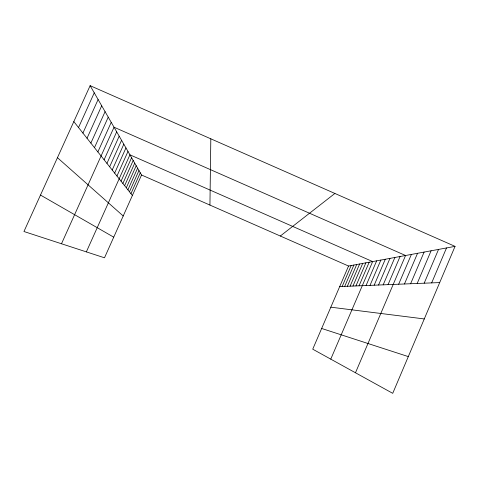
<?xml version="1.0" encoding="UTF-8"?>
<svg xmlns="http://www.w3.org/2000/svg" width="479" height="479" viewBox="0 0 479 479"><rect width="100%" height="100%" fill="white"/><g stroke="black" fill="none" stroke-linecap="round" stroke-linejoin="round"><path stroke-width="0.72" d="M209.94 205.078L210.814 138.82M455.05 246.368L392.726 393.331L312.733 349.185L348.55 266.031L455.05 246.368L90.124 85.669L23.95 231.513L104.5 257.798L141.544 175.003L90.124 85.669M410.623 283.742L424.107 252.08M417.179 283.478L431.088 250.792M424.178 283.197L438.542 249.415M431.669 282.897L446.512 247.942M378.554 285.029L389.96 258.385M383.176 284.843L394.882 257.48M388.05 284.646L400.073 256.516M355.472 372.77L405.563 255.505L114.038 127.21L61.492 243.763M398.666 284.221L411.383 254.433M404.462 283.987L417.55 253.289M347.347 286.28L356.705 264.528M350.101 286.167L359.639 263.983M352.963 286.053L362.693 263.42M355.945 285.933L365.872 262.833M359.052 285.807L369.183 262.223M330.767 359.136L372.638 261.582L129.929 154.819L86.358 251.882M366.064 285.526L376.65 260.845M370.016 285.37L380.865 260.067M374.177 285.203L385.296 259.247M342.15 286.484L351.167 265.552M344.7 286.382L353.879 265.049M126.306 187.792L136.198 165.71M127.917 189.822L137.617 168.171M129.462 191.78L138.976 170.536M130.953 193.654L140.287 172.811M106.943 163.381L119.193 136.174M109.649 166.788L121.57 140.293M112.212 170.021L123.822 144.209M114.649 173.093L125.959 147.921M116.96 176.009L127.989 151.454M121.061 181.182L131.593 157.711M122.881 183.481L133.192 160.489M124.63 185.678L134.725 163.153M90.866 143.101L105.081 111.649M94.477 147.652L108.248 117.151M97.872 151.933L111.23 122.331M104.093 159.776L116.684 131.815M78.526 127.54L94.255 92.842M82.921 133.078L98.105 99.536M87.022 138.251L101.704 105.787M280.323 236.027L334.887 193.456M339.695 286.586L439.698 282.574M330.821 307.183L424.274 318.942M321.654 328.468L408.306 356.598M141.544 175.003L348.55 266.031M40.487 195.061L113.727 237.171M57.444 157.693L123.211 215.981M73.82 121.6L132.39 195.468"/></g></svg>
